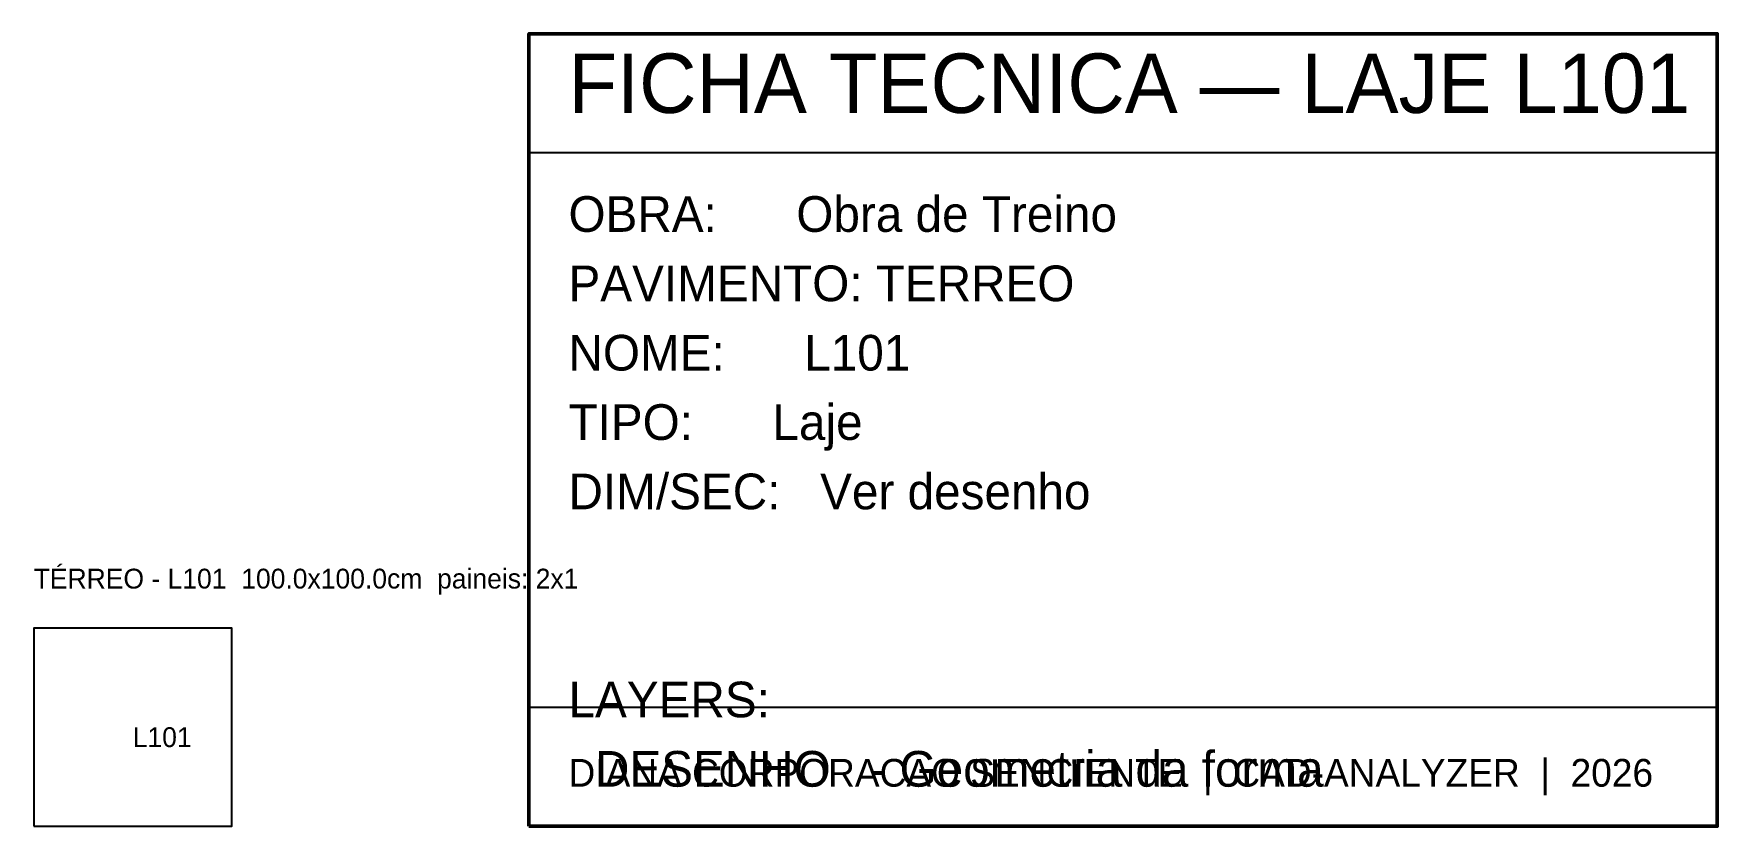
# Model space of a CAD drawing. Header units: metres. Extents: x 0 to 850, y 0 to 400.
import ezdxf

# ---------------------------------------------------------------- set-up
doc = ezdxf.new("R2010")
doc.units = ezdxf.units.M
for name, color, linetype in [('DADOS', 2, 'Continuous'), ('DESENHO', 4, 'Continuous'), ('LABEL', 3, 'Continuous'), ('QUADRO', 7, 'Continuous'), ('TITULO', 5, 'Continuous')]:
    doc.layers.add(name, color=color, linetype=linetype)

msp = doc.modelspace()

# ---------------------------------------------------------------- linework, layer by layer
at = {"layer": 'DESENHO'}
for points in [[(0, 0), (100, 0), (100, 100), (0, 100), (0, 0)], [(0, 0), (100, 0), (100, 100), (0, 100)]]:
    msp.add_lwpolyline(points, close=True, dxfattribs=at)
at = {"layer": 'QUADRO'}
msp.add_line((250, 340), (850, 340), dxfattribs=at)
at = {"layer": 'QUADRO', "lineweight": 50}
msp.add_lwpolyline([(250, 0), (850, 0), (850, 400), (250, 400), (250, 0)], dxfattribs=at)
at = {"layer": 'QUADRO'}
msp.add_lwpolyline([(250, 0), (850, 0), (850, 60), (250, 60), (250, 0)], dxfattribs=at)

# ---------------------------------------------------------------- texts
at = {"layer": 'DADOS'}
for s, p in [('OBRA:      Obra de Treino', (270, 300)), ('PAVIMENTO: TERREO', (270, 265)), ('NOME:      L101', (270, 230)), ('TIPO:      Laje', (270, 195)), ('DIM/SEC:   Ver desenho', (270, 160)), ('  DESENHO   - Geometria da forma', (270, 20))]:
    msp.add_text(s, height=18, dxfattribs=at).set_placement(p)
at = {"layer": 'LABEL'}
msp.add_text('DIANA CORPORACAO SENCIENTE  |  CAD-ANALYZER  |  2026', height=14, dxfattribs=at).set_placement((270, 20))
at = {"layer": 'LABEL', "char_height": 10, "attachment_point": 1}
for s, insert in [('TÉRREO - L101  100.0x100.0cm  paineis: 2x1', (0, 130)), ('L101', (50, 50))]:
    msp.add_mtext(s, dxfattribs=dict(at, insert=insert))
at = {"layer": 'TITULO'}
for s, height, p in [('FICHA TECNICA — LAJE L101', 30, (270, 360)), ('LAYERS:', 18, (270, 55))]:
    msp.add_text(s, height=height, dxfattribs=at).set_placement(p)

doc.saveas('drawing.dxf')
